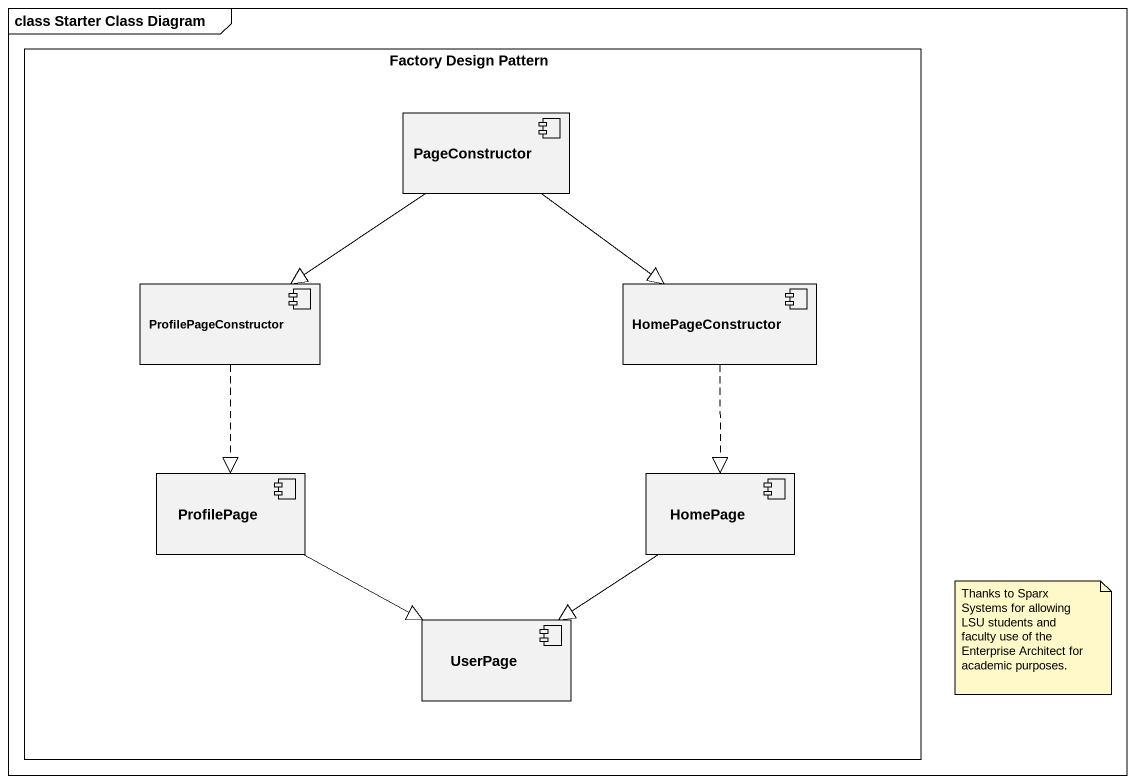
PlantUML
@startuml
mainframe class Starter Class Diagram
rectangle "Factory Design Pattern" as Factory_Design_Pattern {
  component PageConstructor
  component ProfilePageConstructor
  component HomePageConstructor
  component ProfilePage
  component HomePage
  component UserPage
}
PageConstructor --|> ProfilePageConstructor
PageConstructor --|> HomePageConstructor
ProfilePageConstructor ..|> ProfilePage
HomePageConstructor ..|> HomePage
ProfilePage -right-|> UserPage
HomePage --|> UserPage
note as N1
  Thanks to Sparx Systems for allowing LSU students and faculty use of the Enterprise Architect for academic purposes.
end note
@enduml
